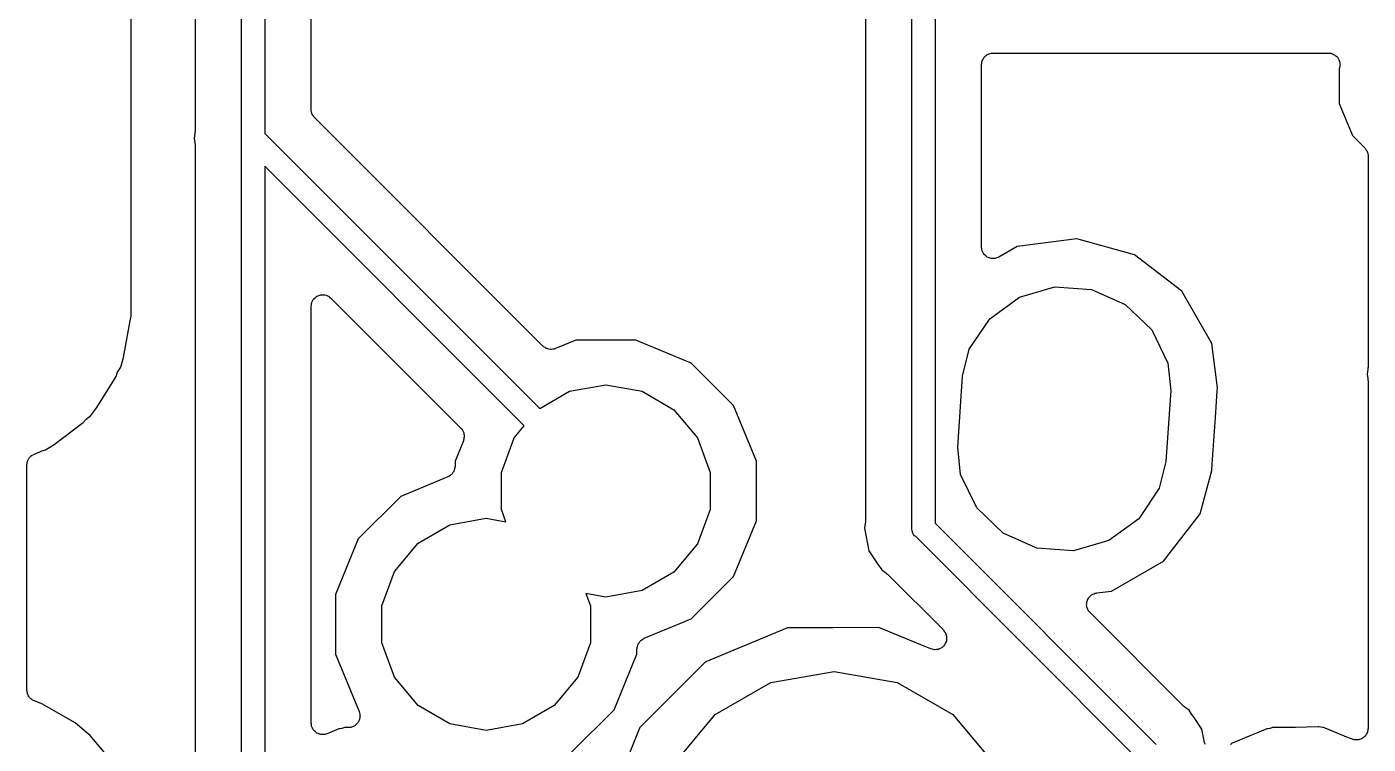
# Model space of a CAD drawing. Extents: x 240.1 to 314.9, y -176.2 to -102.8.
# Drawn here: x 240.08 to 254.77, y -147.36 to -139.51 of the extents above; entities that cross this region are included whole.
import ezdxf

# ---------------------------------------------------------------- set-up
doc = ezdxf.new("R2010")
doc.units = 0
doc.header["$MEASUREMENT"] = 0
doc.layers.add('BLACK', color=7, linetype='CONTINUOUS')

msp = doc.modelspace()

# ---------------------------------------------------------------- linework, layer by layer
at = {"layer": 'BLACK', "linetype": 'CONTINUOUS'}
for p, q in [((241.923, -121.753), (241.923, -140.653)), ((242.431, -140.717), (242.431, -121.695)), ((242.685, -121.985), (242.685, -140.675)), ((243.193, -140.412), (243.193, -133.445)), ((241.223, -142.676), (241.223, -135.327)), ((249.264, -139.085), (249.264, -144.922)), ((250.026, -139.012), (250.026, -144.944)), ((249.772, -144.991), (249.772, -139.149)), ((250.572, -139.833), (250.579, -139.825)), ((250.579, -139.825), (250.589, -139.819)), ((250.589, -139.819), (250.597, -139.812)), ((250.597, -139.812), (250.608, -139.808)), ((250.608, -139.808), (250.617, -139.803)), ((250.617, -139.803), (250.628, -139.801)), ((250.628, -139.801), (250.639, -139.797)), ((250.639, -139.797), (250.65, -139.797)), ((250.65, -139.797), (250.661, -139.795)), ((250.661, -139.795), (254.333, -139.795)), ((254.333, -139.795), (254.347, -139.797)), ((254.347, -139.797), (254.361, -139.798)), ((254.361, -139.798), (254.368, -139.801)), ((254.368, -139.801), (254.377, -139.803)), ((254.377, -139.803), (254.389, -139.81)), ((254.389, -139.81), (254.401, -139.815)), ((254.401, -139.815), (254.408, -139.821)), ((254.408, -139.821), (254.415, -139.825)), ((254.415, -139.825), (254.424, -139.835)), ((250.534, -139.922), (250.536, -139.911)), ((250.534, -141.919), (250.534, -139.922)), ((250.536, -139.9), (250.539, -139.89)), ((250.536, -139.911), (250.536, -139.9)), ((250.539, -139.89), (250.541, -139.879)), ((250.541, -139.879), (250.547, -139.869)), ((250.547, -139.869), (250.551, -139.858)), ((250.551, -139.858), (250.558, -139.85)), ((250.558, -139.85), (250.563, -139.84)), ((250.563, -139.84), (250.572, -139.833)), ((254.424, -139.835), (254.434, -139.845)), ((254.434, -139.845), (254.438, -139.852)), ((254.438, -139.852), (254.443, -139.858)), ((254.443, -139.858), (254.448, -139.872)), ((254.448, -139.872), (254.454, -139.884)), ((254.453, -139.957), (254.45, -139.97)), ((254.45, -139.97), (254.45, -140.349)), ((254.458, -139.944), (254.453, -139.957)), ((254.454, -139.884), (254.455, -139.892)), ((254.455, -139.892), (254.458, -139.9)), ((254.458, -139.9), (254.458, -139.914)), ((254.458, -139.914), (254.46, -139.928)), ((254.46, -139.928), (254.458, -139.936)), ((254.458, -139.936), (254.458, -139.944)), ((243.194, -140.418), (243.193, -140.412)), ((254.45, -140.349), (254.596, -140.7)), ((243.194, -140.424), (243.194, -140.418)), ((243.198, -140.44), (243.194, -140.424)), ((243.201, -140.456), (243.198, -140.44)), ((243.204, -140.461), (243.201, -140.456)), ((243.205, -140.466), (243.204, -140.461)), ((243.215, -140.48), (243.205, -140.466)), ((243.223, -140.494), (243.215, -140.48)), ((243.227, -140.498), (243.223, -140.494)), ((243.23, -140.502), (243.227, -140.498)), ((245.731, -143.003), (243.23, -140.502)), ((241.921, -140.678), (241.911, -140.728)), ((241.923, -140.653), (241.921, -140.665)), ((241.921, -140.665), (241.921, -140.678)), ((241.923, -140.653), (241.923, -140.653)), ((241.923, -140.653), (241.923, -140.653)), ((242.685, -140.675), (245.697, -143.688)), ((254.596, -140.7), (254.731, -140.835)), ((241.911, -140.728), (241.921, -140.778)), ((241.921, -140.778), (241.921, -140.791)), ((241.921, -140.791), (241.923, -140.803)), ((241.923, -140.803), (241.923, -159.703)), ((242.43, -140.739), (242.431, -140.723)), ((242.431, -140.745), (242.43, -140.739)), ((242.431, -140.723), (242.431, -140.717)), ((242.431, -140.717), (242.431, -140.717)), ((242.431, -159.773), (242.431, -140.745)), ((254.731, -140.835), (254.734, -140.839)), ((254.734, -140.839), (254.738, -140.843)), ((254.738, -140.843), (254.747, -140.857)), ((254.747, -140.857), (254.756, -140.871)), ((254.756, -140.871), (254.758, -140.876)), ((254.758, -140.876), (254.76, -140.881)), ((254.76, -140.881), (254.763, -140.898)), ((254.763, -140.898), (254.768, -140.914)), ((254.768, -140.914), (254.767, -140.919)), ((254.767, -140.919), (254.768, -140.925)), ((254.768, -140.925), (254.768, -143.235)), ((245.527, -143.876), (242.685, -141.035)), ((242.685, -141.035), (242.685, -159.725)), ((251.576, -141.831), (250.924, -141.914)), ((252.21, -142.003), (251.576, -141.831)), ((250.537, -141.94), (250.534, -141.919)), ((250.541, -141.962), (250.537, -141.94)), ((250.552, -141.981), (250.541, -141.962)), ((250.541, -141.962), (250.541, -141.962)), ((250.541, -141.962), (250.541, -141.962)), ((250.563, -142), (250.552, -141.981)), ((250.58, -142.014), (250.563, -142)), ((250.563, -142), (250.563, -142)), ((250.563, -142), (250.563, -142)), ((250.597, -142.029), (250.58, -142.014)), ((250.618, -142.036), (250.597, -142.029)), ((250.597, -142.029), (250.597, -142.029)), ((250.597, -142.029), (250.597, -142.029)), ((250.724, -142.029), (250.703, -142.036)), ((250.924, -141.914), (250.724, -142.029)), ((252.729, -142.404), (252.21, -142.003)), ((250.638, -142.044), (250.618, -142.036)), ((250.639, -142.044), (250.638, -142.044)), ((250.638, -142.044), (250.638, -142.044)), ((250.661, -142.044), (250.639, -142.044)), ((250.682, -142.044), (250.661, -142.044)), ((250.683, -142.044), (250.682, -142.044)), ((250.703, -142.036), (250.683, -142.044)), ((250.683, -142.044), (250.683, -142.044)), ((243.236, -142.475), (243.247, -142.464)), ((243.247, -142.464), (243.252, -142.461)), ((243.252, -142.461), (243.257, -142.458)), ((243.257, -142.458), (243.272, -142.452)), ((243.272, -142.452), (243.287, -142.445)), ((243.287, -142.445), (243.293, -142.445)), ((243.293, -142.445), (243.298, -142.443)), ((243.298, -142.443), (243.315, -142.443)), ((243.315, -142.443), (243.331, -142.441)), ((243.331, -142.441), (243.337, -142.443)), ((243.337, -142.443), (243.342, -142.443)), ((243.342, -142.443), (243.358, -142.448)), ((243.358, -142.448), (243.374, -142.453)), ((243.374, -142.453), (243.378, -142.456)), ((243.378, -142.456), (243.384, -142.458)), ((243.384, -142.458), (243.396, -142.468)), ((243.396, -142.468), (243.41, -142.478)), ((250.624, -142.705), (250.95, -142.467)), ((250.95, -142.467), (251.338, -142.356)), ((251.338, -142.356), (251.74, -142.384)), ((251.74, -142.384), (252.108, -142.547)), ((253.056, -142.974), (252.729, -142.404)), ((243.193, -142.568), (243.196, -142.551)), ((243.193, -147.131), (243.193, -142.568)), ((243.196, -142.551), (243.197, -142.535)), ((243.197, -142.535), (243.2, -142.53)), ((243.2, -142.53), (243.201, -142.524)), ((243.201, -142.524), (243.209, -142.51)), ((243.209, -142.51), (243.216, -142.495)), ((243.216, -142.495), (243.22, -142.491)), ((243.22, -142.491), (243.223, -142.486)), ((243.223, -142.486), (243.236, -142.475)), ((243.41, -142.478), (244.833, -143.901)), ((252.108, -142.547), (252.398, -142.827)), ((241.138, -143.129), (241.213, -142.727)), ((241.213, -142.726), (241.223, -142.676)), ((241.213, -142.727), (241.213, -142.726)), ((241.213, -142.727), (241.213, -142.727)), ((250.399, -143.039), (250.624, -142.705)), ((252.398, -142.827), (252.575, -143.189)), ((245.738, -143.008), (245.731, -143.003)), ((245.744, -143.014), (245.738, -143.008)), ((245.756, -143.021), (245.744, -143.014)), ((245.768, -143.029), (245.756, -143.021)), ((245.776, -143.031), (245.768, -143.029)), ((245.783, -143.035), (245.776, -143.031)), ((245.797, -143.036), (245.783, -143.035)), ((245.81, -143.04), (245.797, -143.036)), ((245.818, -143.039), (245.81, -143.04)), ((245.827, -143.04), (245.818, -143.039)), ((245.84, -143.037), (245.827, -143.04)), ((245.854, -143.036), (245.84, -143.037)), ((245.862, -143.033), (245.854, -143.036)), ((245.87, -143.031), (245.862, -143.033)), ((246.092, -142.939), (245.87, -143.031)), ((246.748, -142.939), (246.092, -142.939)), ((247.355, -143.19), (246.748, -142.939)), ((250.327, -143.332), (250.399, -143.039)), ((253.118, -143.461), (253.056, -142.974)), ((241.108, -143.234), (241.138, -143.129)), ((247.82, -143.655), (247.355, -143.19)), ((252.575, -143.189), (252.607, -143.489)), ((240.847, -143.676), (241.057, -143.335)), ((241.057, -143.335), (241.074, -143.291)), ((241.074, -143.291), (241.081, -143.28)), ((241.081, -143.28), (241.086, -143.269)), ((241.086, -143.269), (241.108, -143.234)), ((250.273, -144.111), (250.327, -143.332)), ((254.766, -143.26), (254.756, -143.31)), ((254.756, -143.31), (254.766, -143.36)), ((254.768, -143.235), (254.766, -143.247)), ((254.766, -143.247), (254.766, -143.26)), ((254.768, -143.235), (254.768, -143.235)), ((254.768, -143.235), (254.768, -143.235)), ((245.697, -143.688), (246.023, -143.499)), ((246.023, -143.499), (246.42, -143.429)), ((246.42, -143.429), (246.817, -143.499)), ((246.817, -143.499), (247.166, -143.701)), ((252.607, -143.489), (252.553, -144.268)), ((253.096, -143.787), (253.116, -143.497)), ((253.116, -143.497), (253.118, -143.461)), ((253.116, -143.497), (253.116, -143.497)), ((254.766, -143.36), (254.766, -143.373)), ((254.766, -143.373), (254.768, -143.385)), ((254.768, -143.385), (254.768, -145.735)), ((240.739, -143.797), (240.748, -143.788)), ((240.748, -143.788), (240.781, -143.763)), ((240.781, -143.763), (240.847, -143.676)), ((247.166, -143.701), (247.425, -144.01)), ((248.071, -144.262), (247.82, -143.655)), ((253.078, -144.04), (253.096, -143.787)), ((253.096, -143.787), (253.096, -143.787)), ((240.378, -144.083), (240.697, -143.84)), ((240.697, -143.84), (240.729, -143.805)), ((240.729, -143.805), (240.739, -143.797)), ((244.833, -143.901), (244.838, -143.908)), ((244.838, -143.908), (244.844, -143.914)), ((244.844, -143.914), (244.851, -143.926)), ((244.851, -143.926), (244.859, -143.938)), ((244.859, -143.938), (244.861, -143.946)), ((245.415, -144.01), (245.527, -143.876)), ((240.285, -144.14), (240.378, -144.083)), ((244.861, -144.04), (244.769, -144.262)), ((244.861, -143.946), (244.865, -143.953)), ((244.863, -144.032), (244.861, -144.04)), ((244.866, -144.024), (244.863, -144.032)), ((244.865, -143.953), (244.866, -143.967)), ((244.866, -143.967), (244.87, -143.98)), ((244.867, -144.01), (244.866, -144.024)), ((244.87, -143.997), (244.867, -144.01)), ((244.87, -143.98), (244.869, -143.988)), ((244.869, -143.988), (244.87, -143.997)), ((245.277, -144.388), (245.415, -144.01)), ((247.425, -144.01), (247.563, -144.388)), ((253.061, -144.297), (253.078, -144.04)), ((253.078, -144.04), (253.078, -144.04)), ((240.095, -144.249), (240.102, -144.235)), ((240.102, -144.235), (240.106, -144.23)), ((240.106, -144.23), (240.11, -144.224)), ((240.11, -144.224), (240.121, -144.214)), ((240.121, -144.214), (240.132, -144.203)), ((240.132, -144.203), (240.138, -144.2)), ((240.138, -144.2), (240.143, -144.196)), ((240.143, -144.196), (240.158, -144.19)), ((240.158, -144.19), (240.172, -144.184)), ((240.172, -144.184), (240.18, -144.181)), ((240.18, -144.181), (240.222, -144.16)), ((240.222, -144.16), (240.234, -144.156)), ((240.234, -144.156), (240.245, -144.151)), ((240.245, -144.151), (240.285, -144.14)), ((250.305, -144.411), (250.273, -144.111)), ((240.08, -144.306), (240.083, -144.291)), ((240.08, -146.77), (240.08, -144.306)), ((240.083, -144.291), (240.084, -144.275)), ((240.084, -144.275), (240.086, -144.269)), ((240.086, -144.269), (240.088, -144.262)), ((240.088, -144.262), (240.095, -144.249)), ((244.755, -144.378), (244.746, -144.389)), ((244.757, -144.37), (244.755, -144.378)), ((244.761, -144.363), (244.757, -144.37)), ((244.764, -144.349), (244.761, -144.363)), ((244.768, -144.336), (244.764, -144.349)), ((244.769, -144.319), (244.768, -144.328)), ((244.768, -144.328), (244.768, -144.336)), ((244.769, -144.262), (244.769, -144.319)), ((248.071, -144.918), (248.071, -144.262)), ((252.553, -144.268), (252.481, -144.561)), ((252.927, -144.84), (253.056, -144.366)), ((253.056, -144.366), (253.061, -144.297)), ((244.691, -144.437), (244.175, -144.65)), ((244.698, -144.432), (244.691, -144.437)), ((244.706, -144.429), (244.698, -144.432)), ((244.716, -144.42), (244.706, -144.429)), ((244.728, -144.413), (244.716, -144.42)), ((244.733, -144.406), (244.728, -144.413)), ((244.739, -144.401), (244.733, -144.406)), ((244.746, -144.389), (244.739, -144.401)), ((245.277, -144.792), (245.277, -144.388)), ((247.563, -144.388), (247.563, -144.792)), ((250.482, -144.773), (250.305, -144.411)), ((244.175, -144.65), (243.71, -145.115)), ((252.481, -144.561), (252.256, -144.895)), ((245.326, -144.928), (245.277, -144.792)), ((247.563, -144.792), (247.425, -145.17)), ((250.772, -145.053), (250.482, -144.773)), ((244.364, -145.161), (244.713, -144.959)), ((244.713, -144.959), (245.11, -144.889)), ((245.11, -144.889), (245.326, -144.928)), ((247.82, -145.525), (248.071, -144.918)), ((249.261, -144.946), (249.251, -144.997)), ((249.262, -144.934), (249.261, -144.946)), ((249.264, -144.922), (249.262, -144.934)), ((250.026, -144.944), (252.435, -147.353)), ((252.256, -144.895), (251.93, -145.133)), ((252.526, -145.359), (252.927, -144.84)), ((243.71, -145.115), (243.459, -145.722)), ((249.251, -144.997), (249.301, -145.244)), ((249.77, -145.008), (249.772, -144.991)), ((249.775, -145.024), (249.77, -145.008)), ((249.778, -145.041), (249.775, -145.024)), ((249.78, -145.046), (249.778, -145.041)), ((249.782, -145.051), (249.78, -145.046)), ((249.791, -145.065), (249.782, -145.051)), ((249.8, -145.08), (249.791, -145.065)), ((249.813, -145.09), (249.8, -145.08)), ((252.222, -147.5), (249.813, -145.09)), ((251.14, -145.216), (250.772, -145.053)), ((244.105, -145.47), (244.364, -145.161)), ((247.425, -145.17), (247.166, -145.479)), ((249.301, -145.244), (249.395, -145.386)), ((251.542, -145.244), (251.14, -145.216)), ((251.93, -145.133), (251.542, -145.244)), ((249.395, -145.386), (249.441, -145.455)), ((251.956, -145.686), (252.526, -145.359)), ((243.967, -145.848), (244.105, -145.47)), ((247.166, -145.479), (246.817, -145.681)), ((247.355, -145.99), (247.82, -145.525)), ((249.441, -145.455), (249.484, -145.483)), ((249.484, -145.483), (249.493, -145.492)), ((249.493, -145.492), (249.503, -145.499)), ((249.503, -145.499), (250.116, -146.112)), ((246.817, -145.681), (246.42, -145.751)), ((251.796, -145.706), (251.956, -145.686)), ((243.459, -145.722), (243.459, -146.378)), ((243.967, -146.252), (243.967, -145.848)), ((246.42, -145.751), (246.203, -145.712)), ((246.203, -145.712), (246.253, -145.848)), ((246.253, -145.848), (246.253, -146.252)), ((251.685, -145.826), (251.688, -145.813)), ((251.686, -145.835), (251.685, -145.826)), ((251.685, -145.843), (251.686, -145.835)), ((251.689, -145.857), (251.685, -145.843)), ((251.688, -145.813), (251.689, -145.799)), ((251.689, -145.799), (251.693, -145.792)), ((251.693, -145.792), (251.695, -145.783)), ((251.695, -145.783), (251.702, -145.772)), ((251.702, -145.772), (251.708, -145.759)), ((251.708, -145.759), (251.714, -145.753)), ((251.714, -145.753), (251.719, -145.746)), ((251.719, -145.746), (251.729, -145.738)), ((251.729, -145.738), (251.739, -145.728)), ((251.739, -145.728), (251.747, -145.725)), ((251.747, -145.725), (251.754, -145.719)), ((251.754, -145.719), (251.767, -145.715)), ((251.767, -145.715), (251.779, -145.71)), ((251.779, -145.71), (251.788, -145.709)), ((251.788, -145.709), (251.796, -145.706)), ((254.768, -145.735), (254.768, -145.735)), ((254.768, -145.735), (254.768, -147.189)), ((246.839, -146.203), (247.355, -145.99)), ((251.691, -145.87), (251.689, -145.857)), ((251.695, -145.878), (251.691, -145.87)), ((251.697, -145.886), (251.695, -145.878)), ((251.705, -145.897), (251.697, -145.886)), ((251.711, -145.909), (251.705, -145.897)), ((251.717, -145.915), (251.711, -145.909)), ((251.722, -145.922), (251.717, -145.915)), ((252.745, -146.945), (251.722, -145.922)), ((248.411, -146.088), (247.517, -146.459)), ((248.909, -146.088), (248.411, -146.088)), ((248.91, -146.088), (248.909, -146.088)), ((249.408, -146.084), (248.91, -146.088)), ((248.91, -146.088), (248.91, -146.088)), ((249.868, -146.274), (249.408, -146.084)), ((250.116, -146.112), (250.126, -146.127)), ((250.126, -146.127), (250.138, -146.142)), ((250.138, -146.142), (250.139, -146.145)), ((250.139, -146.145), (250.141, -146.148)), ((244.105, -146.63), (243.967, -146.252)), ((246.253, -146.252), (246.115, -146.63)), ((246.762, -146.304), (246.766, -146.291)), ((246.766, -146.291), (246.769, -146.277)), ((246.769, -146.277), (246.773, -146.27)), ((246.773, -146.27), (246.775, -146.262)), ((246.775, -146.262), (246.784, -146.251)), ((246.784, -146.251), (246.791, -146.239)), ((246.791, -146.239), (246.797, -146.234)), ((246.797, -146.234), (246.802, -146.227)), ((246.802, -146.227), (246.814, -146.22)), ((246.814, -146.22), (246.825, -146.211)), ((246.825, -146.211), (246.832, -146.208)), ((246.832, -146.208), (246.839, -146.203)), ((249.868, -146.275), (249.868, -146.274)), ((249.978, -146.319), (249.868, -146.275)), ((249.868, -146.275), (249.868, -146.275)), ((250.117, -146.288), (250.104, -146.302)), ((250.13, -146.274), (250.117, -146.288)), ((250.131, -146.271), (250.13, -146.274)), ((250.134, -146.269), (250.131, -146.271)), ((250.141, -146.251), (250.134, -146.269)), ((250.141, -146.148), (250.146, -146.166)), ((250.149, -146.234), (250.141, -146.251)), ((250.146, -146.166), (250.152, -146.184)), ((250.15, -146.228), (250.149, -146.231)), ((250.149, -146.231), (250.149, -146.234)), ((250.151, -146.209), (250.15, -146.228)), ((250.152, -146.19), (250.151, -146.209)), ((250.152, -146.184), (250.152, -146.187)), ((250.152, -146.187), (250.152, -146.19)), ((243.459, -146.378), (243.719, -147.005)), ((246.51, -146.985), (246.761, -146.378)), ((246.761, -146.321), (246.762, -146.312)), ((246.761, -146.378), (246.761, -146.321)), ((246.762, -146.312), (246.762, -146.304)), ((249.997, -146.323), (249.978, -146.319)), ((250.015, -146.328), (249.997, -146.323)), ((250.018, -146.328), (250.015, -146.328)), ((250.021, -146.328), (250.018, -146.328)), ((250.04, -146.326), (250.021, -146.328)), ((250.059, -146.324), (250.04, -146.326)), ((250.062, -146.323), (250.059, -146.324)), ((250.065, -146.322), (250.062, -146.323)), ((250.082, -146.314), (250.065, -146.322)), ((250.099, -146.306), (250.082, -146.314)), ((250.101, -146.303), (250.099, -146.306)), ((250.104, -146.302), (250.101, -146.303)), ((247.508, -146.464), (246.794, -147.178)), ((247.51, -146.463), (247.508, -146.464)), ((247.517, -146.459), (247.51, -146.463)), ((248.228, -146.687), (248.92, -146.565)), ((248.92, -146.565), (249.612, -146.687)), ((244.364, -146.939), (244.105, -146.63)), ((246.115, -146.63), (245.856, -146.939)), ((247.619, -147.039), (248.228, -146.687)), ((249.612, -146.687), (250.221, -147.039)), ((240.082, -146.781), (240.08, -146.77)), ((240.082, -146.792), (240.082, -146.781)), ((240.086, -146.802), (240.082, -146.792)), ((240.088, -146.813), (240.086, -146.802)), ((240.093, -146.823), (240.088, -146.813)), ((240.097, -146.833), (240.093, -146.823)), ((240.104, -146.842), (240.097, -146.833)), ((240.11, -146.852), (240.104, -146.842)), ((240.118, -146.859), (240.11, -146.852)), ((240.125, -146.867), (240.118, -146.859)), ((240.135, -146.873), (240.125, -146.867)), ((240.143, -146.88), (240.135, -146.873)), ((240.154, -146.884), (240.143, -146.88)), ((240.164, -146.889), (240.154, -146.884)), ((240.245, -146.919), (240.164, -146.889)), ((240.608, -147.128), (240.245, -146.919)), ((243.719, -147.005), (243.722, -147.019)), ((243.722, -147.019), (243.726, -147.032)), ((244.713, -147.141), (244.364, -146.939)), ((245.856, -146.939), (245.507, -147.141)), ((246.045, -147.45), (246.51, -146.985)), ((252.755, -146.952), (252.745, -146.945)), ((252.764, -146.961), (252.755, -146.952)), ((252.807, -146.989), (252.764, -146.961)), ((252.835, -147.032), (252.807, -146.989)), ((240.707, -147.212), (240.608, -147.128)), ((243.196, -147.144), (243.193, -147.131)), ((243.196, -147.158), (243.196, -147.144)), ((243.199, -147.166), (243.196, -147.158)), ((243.201, -147.174), (243.199, -147.166)), ((243.645, -147.173), (243.637, -147.175)), ((243.657, -147.167), (243.645, -147.173)), ((243.67, -147.161), (243.657, -147.167)), ((243.676, -147.156), (243.67, -147.161)), ((243.683, -147.151), (243.676, -147.156)), ((243.692, -147.141), (243.683, -147.151)), ((243.702, -147.131), (243.692, -147.141)), ((243.706, -147.124), (243.702, -147.131)), ((243.711, -147.118), (243.706, -147.124)), ((243.716, -147.105), (243.711, -147.118)), ((243.723, -147.092), (243.716, -147.105)), ((243.724, -147.084), (243.723, -147.092)), ((243.726, -147.076), (243.724, -147.084)), ((243.726, -147.032), (243.726, -147.04)), ((243.726, -147.04), (243.728, -147.049)), ((243.728, -147.049), (243.726, -147.062)), ((243.726, -147.062), (243.726, -147.076)), ((245.11, -147.211), (244.713, -147.141)), ((245.507, -147.141), (245.11, -147.211)), ((247.167, -147.578), (247.619, -147.039)), ((250.221, -147.039), (250.673, -147.578)), ((252.854, -147.06), (252.835, -147.032)), ((252.947, -147.199), (252.854, -147.06)), ((254.221, -147.171), (253.973, -147.181)), ((254.229, -147.173), (254.221, -147.171)), ((254.25, -147.177), (254.229, -147.173)), ((254.229, -147.173), (254.229, -147.173)), ((254.229, -147.173), (254.229, -147.173)), ((240.773, -147.267), (240.707, -147.212)), ((240.707, -147.212), (240.707, -147.212)), ((241.042, -147.588), (240.773, -147.267)), ((243.208, -147.186), (243.201, -147.174)), ((243.213, -147.199), (243.208, -147.186)), ((243.219, -147.205), (243.213, -147.199)), ((243.223, -147.212), (243.219, -147.205)), ((243.233, -147.221), (243.223, -147.212)), ((243.243, -147.231), (243.233, -147.221)), ((243.25, -147.235), (243.243, -147.231)), ((243.257, -147.24), (243.25, -147.235)), ((243.27, -147.245), (243.257, -147.24)), ((243.282, -147.252), (243.27, -147.245)), ((243.29, -147.253), (243.282, -147.252)), ((243.298, -147.256), (243.29, -147.253)), ((243.312, -147.256), (243.298, -147.256)), ((243.326, -147.257), (243.312, -147.256)), ((243.334, -147.256), (243.326, -147.257)), ((243.342, -147.256), (243.334, -147.256)), ((243.355, -147.251), (243.342, -147.256)), ((243.369, -147.248), (243.355, -147.251)), ((243.498, -147.194), (243.369, -147.248)), ((243.509, -147.194), (243.498, -147.194)), ((243.53, -147.189), (243.509, -147.194)), ((243.509, -147.194), (243.509, -147.194)), ((243.509, -147.194), (243.509, -147.194)), ((243.552, -147.184), (243.53, -147.189)), ((243.56, -147.181), (243.552, -147.184)), ((243.552, -147.184), (243.552, -147.184)), ((243.552, -147.184), (243.552, -147.184)), ((243.601, -147.181), (243.56, -147.181)), ((243.615, -147.179), (243.601, -147.181)), ((243.629, -147.178), (243.615, -147.179)), ((243.637, -147.175), (243.629, -147.178)), ((246.789, -147.186), (246.605, -147.642)), ((246.793, -147.18), (246.789, -147.186)), ((246.794, -147.178), (246.793, -147.18)), ((252.976, -147.342), (252.947, -147.199)), ((253.658, -147.194), (253.271, -147.355)), ((253.669, -147.194), (253.658, -147.194)), ((253.69, -147.189), (253.669, -147.194)), ((253.669, -147.194), (253.669, -147.194)), ((253.669, -147.194), (253.669, -147.194)), ((253.712, -147.184), (253.69, -147.189)), ((253.72, -147.181), (253.712, -147.184)), ((253.712, -147.184), (253.712, -147.184)), ((253.712, -147.184), (253.712, -147.184)), ((253.968, -147.181), (253.72, -147.181)), ((253.97, -147.181), (253.968, -147.181)), ((253.973, -147.181), (253.97, -147.181)), ((254.272, -147.181), (254.25, -147.177)), ((254.28, -147.181), (254.272, -147.181)), ((254.272, -147.181), (254.272, -147.181)), ((254.272, -147.181), (254.272, -147.181)), ((254.509, -147.276), (254.28, -147.181)), ((254.512, -147.277), (254.509, -147.276)), ((254.514, -147.278), (254.512, -147.277)), ((254.597, -147.308), (254.514, -147.278)), ((254.608, -147.31), (254.597, -147.308)), ((254.619, -147.314), (254.608, -147.31)), ((254.63, -147.314), (254.619, -147.314)), ((254.641, -147.316), (254.63, -147.314)), ((254.652, -147.314), (254.641, -147.316)), ((254.663, -147.314), (254.652, -147.314)), ((254.673, -147.31), (254.663, -147.314)), ((254.684, -147.308), (254.673, -147.31)), ((254.694, -147.303), (254.684, -147.308)), ((254.704, -147.299), (254.694, -147.303)), ((254.713, -147.292), (254.704, -147.299)), ((254.722, -147.286), (254.713, -147.292)), ((254.73, -147.278), (254.722, -147.286)), ((254.738, -147.271), (254.73, -147.278)), ((254.744, -147.261), (254.738, -147.271)), ((254.751, -147.253), (254.744, -147.261)), ((254.755, -147.242), (254.751, -147.253)), ((254.76, -147.232), (254.755, -147.242)), ((254.762, -147.222), (254.76, -147.232)), ((254.766, -147.211), (254.762, -147.222)), ((254.768, -147.189), (254.766, -147.2)), ((254.766, -147.2), (254.766, -147.211)), ((252.435, -147.353), (252.448, -147.364)), ((252.977, -147.346), (252.976, -147.342)), ((252.978, -147.351), (252.977, -147.346)), ((252.985, -147.367), (252.978, -147.351)), ((253.266, -147.361), (253.256, -147.367)), ((253.271, -147.355), (253.266, -147.361))]:
    msp.add_line(p, q, dxfattribs=at)

doc.saveas('drawing.dxf')
